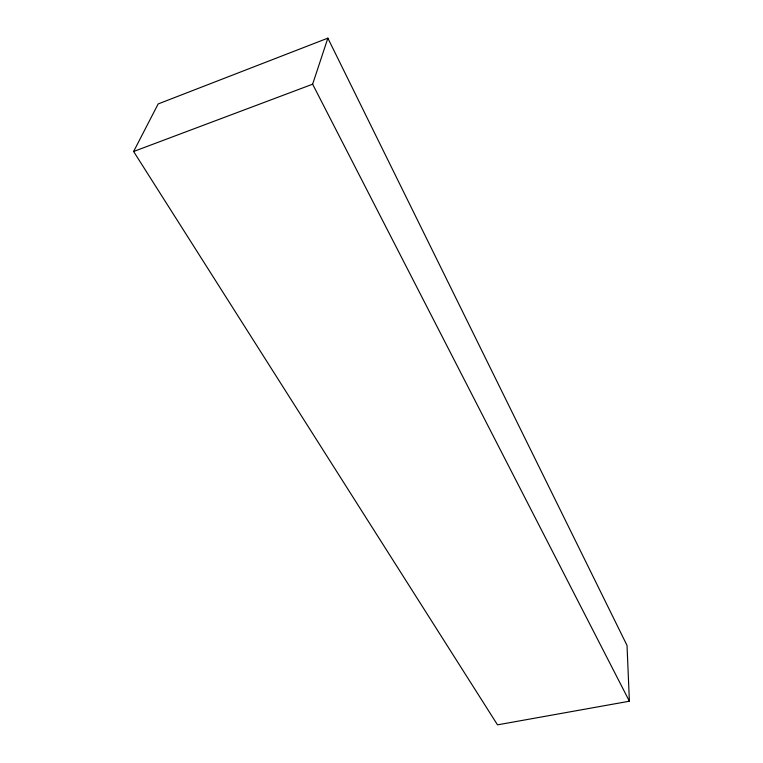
<?xml version="1.0" encoding="UTF-8"?>
<svg xmlns="http://www.w3.org/2000/svg" width="763" height="763" viewBox="0 0 763 763"><rect width="100%" height="100%" fill="white"/><g stroke="black" fill="none" stroke-linecap="round" stroke-linejoin="round"><path stroke-width="1.14" d="M629.389 701.216L312.63 84.197L327.861 38.15L158.16 103.94L133.611 151.494L497.505 724.85L629.389 701.216L627.024 645.441L327.861 38.15M133.611 151.494L312.63 84.197"/></g></svg>
